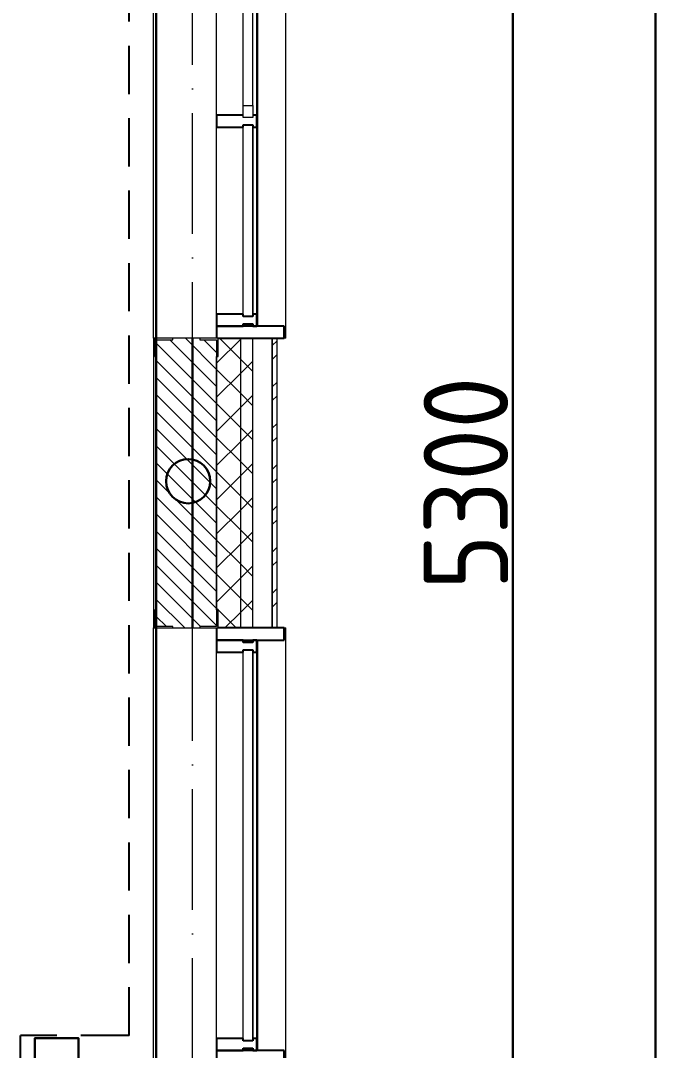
# Model space of a CAD drawing. Header units: millimetres. Extents: x -213536 to 1564669, y -45299 to 942238.
# Drawn here: x 455780 to 458409, y 444835 to 449102 of the extents above; entities that cross this region are included whole.
import ezdxf

# ---------------------------------------------------------------- set-up
doc = ezdxf.new("R2010")
doc.units = ezdxf.units.MM
for name, pattern in [('50_200_ШТРИХ_1Т_ш5_п1_п1_', [700, 500, -100, 0, -100]), ('Штрих короткий', [300, 150, -150]), ('Штриховая _2 мм - 1 мм_', [300, 200, -100])]:
    doc.linetypes.add(name, pattern=pattern)
for name, color, linetype, lineweight in [('0-1', 7, 'Continuous', 5), ('0-2', 7, 'Continuous', 9), ('2.1) ПГП окна 2.8 м', 5, 'Continuous', 30), ('3) ЖБ 4м', 3, 'Continuous', 30), ('3.1) ЖБ окна 1.2 м', 102, 'Continuous', 30), ('4) Метл уголки', 6, 'Continuous', 30), ('5) Швы', 2, 'Continuous', 30), ('Импосты витража', 7, 'Continuous', 9), ('Импосты витража-1', 7, 'Continuous', 25), ('Каркас_Импост', 7, 'Continuous', 13), ('Обобщенные модели', 7, 'Continuous', 9), ('Общие ребра', 7, 'Continuous', 9), ('Окна', 7, 'Continuous', 9), ('Оси-2', 7, '50_200_ШТРИХ_1Т_ш5_п1_п1_', 9), ('Остекление-1', 7, 'Continuous', 9), ('Перемычка-1', 7, 'Штрих короткий', 9), ('Размеры', 7, 'Continuous', 15), ('Стены', 7, 'Continuous', 9), ('Стены-1', 7, 'Continuous', 13), ('Штриховка разреза-1', 7, 'Continuous', 9)]:
    doc.layers.add(name, color=color, linetype=linetype, lineweight=lineweight)
doc.layers.add('Каркас_Импост-2', color=7, linetype='Continuous', lineweight=9, true_color=0xaaaaaa)
doc.layers.add('СТ-1_1', color=7, linetype='Штриховая _2 мм - 1 мм_', lineweight=90, true_color=0x888888)
doc.layers.get('0-2').off()
doc.styles.add('СПДС', font='isocpeur.ttf', dxfattribs={"width": 0.9})
doc.dimstyles.new('Размера А3', dxfattribs={"dimtxt": 200, "dimasz": 100, "dimexe": 70, "dimexo": 100, "dimgap": 20, "dimtad": 1, "dimdec": 0, "dimrnd": 10, "dimzin": 0, "dimdsep": 46, "dimtxsty": 'СПДС', "dimblk": 'ARROWHEAD_6', "dimcen": 1, "dimclrd": 256, "dimclre": 256, "dimclrt": 256, "dimazin": 0, "dimtfac": 1, "dimtdec": 0, "dimtmove": 2, "dimatfit": 3, "dimfxl": 1, "dimtolj": 1, "dimtzin": 0, "dimarcsym": 0})
pattern_1 = [(45, (0, 0), (-70.71068, 70.71068), []), (135, (0, 0), (-70.71068, -70.71068), [])]

# ---------------------------------------------------------------- blocks, each defined once
blk = doc.blocks.new('ARROWHEAD_6')
at = {"color": 0, "linetype": 'Continuous'}
for p, q in [((-0.5, -0.5), (0.5, 0.5)), ((0, 0), (-1, 0))]:
    blk.add_line(p, q, dxfattribs=at)
blk = doc.blocks.new('*D4704')
at = {"layer": 'Defpoints', "color": 0, "transparency": 16777216}
for p in [(457713, 449835.4), (457819.1, 449835.4), (457713, 444535.4)]:
    blk.add_point(p, dxfattribs=at)
at = {"layer": 'Размеры', "lineweight": -2, "transparency": 16777216}
for p, q in [((457813, 449835.4), (457889.1, 449835.4)), ((457819.1, 444635.4), (457819.1, 449735.4)), ((457813, 444535.4), (457889.1, 444535.4))]:
    blk.add_line(p, q, dxfattribs=at)
at = {"layer": 'Размеры', "lineweight": -2, "transparency": 16777216, "xscale": 100, "yscale": 100, "zscale": 100}
for p, rotation in [((457819.1, 449835.4), 90), ((457819.1, 444535.4), 270)]:
    blk.add_blockref('ARROWHEAD_6', p, dxfattribs=dict(at, rotation=rotation))
at = {"layer": 'Размеры', "transparency": 16777216, "insert": (457624.1, 447185.4), "char_height": 350, "width": 2.488, "attachment_point": 5, "rotation": 90, "style": 'СПДС'}
blk.add_mtext('\\A1;5300', dxfattribs=at)
blk = doc.blocks.new('*D4710')
at = {"layer": 'Defpoints', "color": 0, "transparency": 16777216}
for p in [(458515.3, 474685.4), (458409.2, 441235.4), (458515.3, 441235.4)]:
    blk.add_point(p, dxfattribs=at)
at = {"layer": 'Размеры', "lineweight": -2, "transparency": 16777216}
for p, q in [((458415.3, 474685.4), (458339.2, 474685.4)), ((458409.2, 474585.4), (458409.2, 441335.4)), ((458415.3, 441235.4), (458339.2, 441235.4))]:
    blk.add_line(p, q, dxfattribs=at)
at = {"layer": 'Размеры', "lineweight": -2, "transparency": 16777216, "xscale": 100, "yscale": 100, "zscale": 100}
for p, rotation in [((458409.2, 474685.4), 90), ((458409.2, 441235.4), 270)]:
    blk.add_blockref('ARROWHEAD_6', p, dxfattribs=dict(at, rotation=rotation))
at = {"layer": 'Размеры', "transparency": 16777216, "insert": (458214.2, 457960.4), "char_height": 350, "width": 3.186, "attachment_point": 5, "rotation": 90, "style": 'СПДС'}
blk.add_mtext('\\A1;33450', dxfattribs=at)
blk = doc.blocks.new('Проем_Дверь_Прямоугольный - 1800х2700h_оконные проемы-25805030-АИ2_03_План отделки стен 3-го этажа _Часть 2_')
at = {"layer": 'Перемычка-1'}
for p, q in [((900, 125), (-900, 125)), ((900, -125), (-900, -125))]:
    blk.add_line(p, q, dxfattribs=at)
blk = doc.blocks.new('PNS_Панель прямоугольная1 - Нр_Стекло - 40мм-25293744-АИ2_03_План отделки стен 3-го этажа _Часть 2_')
at = {"layer": 'Остекление-1'}
for p, q in [((-800, 40), (800, 40)), ((-810, 0), (810, 0)), ((800, 0), (-800, 0))]:
    blk.add_line(p, q, dxfattribs=at)
blk = doc.blocks.new('Прямоугольный импост - Импост структурный с накладкой - 150мм-25651488-АИ2_03_План отделки стен 3-го этажа _Часть 2_')
at = {"layer": 'Импосты витража'}
for p, q in [((41650, -100), (43250, -100)), ((41650, -267), (43250, -267))]:
    blk.add_line(p, q, dxfattribs=at)
blk = doc.blocks.new('Прямоугольный импост - Импост структурный с накладкой - 150мм-25651501-АИ2_03_План отделки стен 3-го этажа _Часть 2_')
at = {"layer": 'Импосты витража-1'}
for p, q in [((-25, 0), (-25, 17)), ((-25, 17), (25, 17)), ((-15, 0), (-25, 0)), ((-15, -40), (-15, 0)), ((25, 0), (15, 0)), ((15, 0), (15, -40)), ((25, 17), (25, 0)), ((-25, -150), (-25, -40)), ((-25, -40), (-15, -40)), ((15, -40), (25, -40)), ((25, -40), (25, -150)), ((25, -150), (-25, -150))]:
    blk.add_line(p, q, dxfattribs=at)
blk = doc.blocks.new('Прямоугольный импост - Откос НВФ_50х280 мм-25995271-АИ2_03_План отделки стен 3-го этажа _Часть 2_')
at = {"layer": 'Импосты витража-1'}
for p, q in [((-50, 130), (0, 130)), ((-50, -150), (-50, 130)), ((0, 130), (0, -144)), ((0, -150), (-50, -150))]:
    blk.add_line(p, q, dxfattribs=at)
blk = doc.blocks.new('Прямоугольный импост - Откос НВФ_50х280 мм-V168-АИ2_03_План отделки стен 3-го этажа _Часть 2_')
at = {"layer": 'Импосты витража-1'}
for p, q in [((0, 130), (-50, 130)), ((-50, 130), (-50, -150)), ((0, -150), (0, 130)), ((-50, -150), (0, -150))]:
    blk.add_line(p, q, dxfattribs=at)
blk = doc.blocks.new('PNS_Панель прямоугольная2 - Нр_Стекло - 40мм-26243474-АИ2_03_План отделки стен 3-го этажа _Часть 2_')
at = {"layer": 'Каркас_Импост'}
for p, q in [((-397.5, 0), (-397.5, 40)), ((-397.5, 40), (-347.5, 40)), ((-347.5, 40), (-347.5, 0)), ((397.5, 40), (347.5, 40)), ((347.5, 40), (347.5, 0)), ((397.5, 0), (397.5, 40)), ((-347.5, 0), (-397.5, 0)), ((347.5, 0), (397.5, 0))]:
    blk.add_line(p, q, dxfattribs=at)
at = {"layer": 'Каркас_Импост-2'}
for p, q in [((-347.5, 40), (347.5, 40)), ((-347.5, 0), (347.5, 0))]:
    blk.add_line(p, q, dxfattribs=at)
blk = doc.blocks.new('Прямоугольный импост - Импост структурный с накладкой - 150мм-25647633-АИ2_03_План отделки стен 3-го этажа _Часть 2_')
at = {"layer": 'Импосты витража-1'}
for p, q in [((-25, 0), (-25, 17)), ((-25, 17), (25, 17)), ((-15, 0), (-25, 0)), ((-15, -40), (-15, 0)), ((25, 17), (25, 0)), ((-25, -150), (-25, -40)), ((-25, -40), (-15, -40)), ((25, -40), (25, -150)), ((25, -150), (-25, -150))]:
    blk.add_line(p, q, dxfattribs=at)
blk = doc.blocks.new('Прямоугольный импост - Импост структурный с накладкой - 150мм-25647642-АИ2_03_План отделки стен 3-го этажа _Часть 2_')
at = {"layer": 'Импосты витража'}
for p, q in [((27275, -100), (28050, -100)), ((27275, -267), (28050, -267))]:
    blk.add_line(p, q, dxfattribs=at)
blk = doc.blocks.new('PNS_Панель прямоугольная1 - Нр_Стекло - 40мм-25259299-АИ2_03_План отделки стен 3-го этажа _Часть 2_')
at = {"layer": 'Остекление-1'}
for p, q in [((-387.5, 40), (387.5, 40)), ((-397.5, 0), (397.5, 0)), ((387.5, 0), (-387.5, 0))]:
    blk.add_line(p, q, dxfattribs=at)
blk = doc.blocks.new('Прямоугольный импост - Импост структурный с накладкой - 150мм-25647644-АИ2_03_План отделки стен 3-го этажа _Часть 2_')
at = {"layer": 'Импосты витража-1'}
for p, q in [((-25, 0), (-25, 17)), ((-25, 17), (25, 17)), ((-15, 0), (-25, 0)), ((-15, -40), (-15, 0)), ((25, 0), (15, 0)), ((15, 0), (15, -40)), ((25, 17), (25, 0)), ((-25, -150), (-25, -40)), ((-25, -40), (-15, -40)), ((15, -40), (25, -40)), ((25, -40), (25, -150)), ((25, -150), (-25, -150))]:
    blk.add_line(p, q, dxfattribs=at)
blk = doc.blocks.new('Прямоугольный импост - Откос НВФ_50х280 мм-25993838-АИ2_03_План отделки стен 3-го этажа _Часть 2_')
at = {"layer": 'Импосты витража-1'}
for p, q in [((0, 130), (-50, 130)), ((-50, 130), (-50, -150)), ((0, -144), (0, 130)), ((-50, -150), (0, -150))]:
    blk.add_line(p, q, dxfattribs=at)
blk = doc.blocks.new('Фахверк_СКБ_Уголок - 250_2700-27497298-АИ2_03_План отделки стен 3-го этажа _Часть 2_')
at = {"layer": 'Обобщенные модели'}
for p, q in [((200, 181), (125, 181)), ((125, 181), (125, 106)), ((131, 106), (131, 175)), ((131, 175), (200, 175)), ((200, 175), (200, 181)), ((125, 106), (131, 106)), ((131, -6), (125, -6)), ((125, -6), (125, -81)), ((131, -75), (131, -6)), ((125, -81), (200, -81)), ((200, -75), (131, -75)), ((200, -81), (200, -75))]:
    blk.add_line(p, q, dxfattribs=at)
blk = doc.blocks.new('Отлив_СКБ - Отлив витража_120_НВФ-31885687-АИ2_03_План отделки стен 3-го этажа _Часть 2_')
at = {"layer": 'Окна'}
for p, q in [((1750, -2), (50, -2)), ((0, -120), (0, -113)), ((0, -120), (1800, -120)), ((1800, -113), (1800, -120))]:
    blk.add_line(p, q, dxfattribs=at)
blk = doc.blocks.new('0125-Р-ОО-Ш2-АР-о_23_10_2024_rvt-1-АИ2_03_План отделки стен 3-го этажа _Часть 2_')
at = {"layer": 'Штриховка разреза-1'}
h = blk.add_hatch(dxfattribs=at)
h.set_pattern_fill('FP_81', color=256, style=0, pattern_type=2)
h.set_pattern_definition(pattern_1)
h.paths.add_polyline_path([(26000, 11350), (26000, 13550), (25906, 13550), (25906, 13475), (25900, 13475), (25900, 11350)], flags=0)
h.paths.add_polyline_path([(26000, 15350), (26000, 16550), (25906, 16550), (25906, 16475), (25900, 16475), (25900, 15425), (25906, 15425), (25906, 15350)], flags=0)
h.paths.add_polyline_path([(26000, 18350), (26000, 19550), (25900, 19550), (25900, 18425), (25906, 18425), (25906, 18350)], flags=0)
h.paths.add_polyline_path([(26000, 21350), (26000, 22550), (25906, 22550), (25906, 22475), (25900, 22475), (25900, 21425), (25906, 21425), (25906, 21350)], flags=0)
h.paths.add_polyline_path([(25900, 24350), (26000, 24350), (26000, 25550), (25906, 25550), (25906, 25475), (25900, 25475), (25900, 24850)], flags=0)
h.paths.add_polyline_path([(26000, 27350), (26000, 28550), (25900, 28550), (25900, 27425), (25906, 27425), (25906, 27350)], flags=0)
h.paths.add_polyline_path([(26000, 30350), (26000, 31550), (25906, 31550), (25906, 31475), (25900, 31475), (25900, 30425), (25906, 30425), (25906, 30350)], flags=0)
h.paths.add_polyline_path([(26000, 33350), (26000, 34550), (25900, 34550), (25900, 33425), (25906, 33425), (25906, 33350)], flags=0)
h.paths.add_polyline_path([(25906, 36350), (26000, 36350), (26000, 37550), (25906, 37550), (25906, 37475), (25900, 37475), (25900, 36425), (25906, 36425), (25906, 36356)], flags=0)
h.paths.add_polyline_path([(26000, 39350), (26000, 40550), (25900, 40550), (25900, 39425), (25906, 39425), (25906, 39350)], flags=0)
h.paths.add_polyline_path([(26000, 42350), (26000, 43600), (25906, 43600), (25906, 43525), (25900, 43525), (25900, 42425), (25906, 42425), (25906, 42350)], flags=0)
h.paths.add_polyline_path([(26000, 45400), (26000, 49550), (25900, 49550), (25900, 45400)], flags=0)
h = blk.add_hatch(dxfattribs=at)
h.set_pattern_fill('FP_81', color=256, style=0, pattern_type=2)
h.set_pattern_definition(pattern_1)
h.paths.add_polyline_path([(26050, 11350), (26050, 13550), (26000, 13550), (26000, 11350)], flags=0)
h.paths.add_polyline_path([(26000, 15350), (26050, 15350), (26050, 16550), (26000, 16550), (26000, 16189.5)], flags=0)
h.paths.add_polyline_path([(26050, 18350), (26050, 19550), (26000, 19550), (26000, 18350)], flags=0)
h.paths.add_polyline_path([(26050, 21350), (26050, 22550), (26000, 22550), (26000, 21350)], flags=0)
h.paths.add_polyline_path([(26000, 24350), (26050, 24350), (26050, 25550), (26000, 25550), (26000, 25430.1)], flags=0)
h.paths.add_polyline_path([(26050, 27350), (26050, 28550), (26000, 28550), (26000, 27350)], flags=0)
h.paths.add_polyline_path([(26050, 30350), (26050, 31550), (26000, 31550), (26000, 30350)], flags=0)
h.paths.add_polyline_path([(26050, 33350), (26050, 34550), (26000, 34550), (26000, 33350)], flags=0)
h.paths.add_polyline_path([(26000, 36350), (26050, 36350), (26050, 37550), (26000, 37550), (26000, 36518.8)], flags=0)
h.paths.add_polyline_path([(26050, 39350), (26050, 40550), (26000, 40550), (26000, 39350)], flags=0)
h.paths.add_polyline_path([(26050, 42350), (26050, 43600), (26000, 43600), (26000, 42350)], flags=0)
h.paths.add_polyline_path([(26000, 45400), (26050, 45400), (26050, 49550), (26000, 49550), (26000, 45759.4)], flags=0)
h = blk.add_hatch(dxfattribs=at)
h.set_pattern_fill('FP_80', color=256, style=0, pattern_type=2)
h.set_pattern_definition([(45, (0, 0), (-85.5366, 85.5366), []), (45, (57.02, 0), (-85.5366, 85.5366), [])])
h.paths.add_polyline_path([(26150, 11540), (26150, 13550), (26130, 13550), (26130, 11540)], flags=0)
h.paths.add_polyline_path([(26130, 15350), (26150, 15350), (26150, 16550), (26130, 16550), (26130, 16189.5)], flags=0)
h.paths.add_polyline_path([(26150, 18350), (26150, 19550), (26130, 19550), (26130, 18350)], flags=0)
h.paths.add_polyline_path([(26150, 21350), (26150, 22550), (26130, 22550), (26130, 21350)], flags=0)
h.paths.add_polyline_path([(26150, 24350), (26150, 25550), (26130, 25550), (26130, 24350)], flags=0)
h.paths.add_polyline_path([(26150, 27350), (26150, 28550), (26130, 28550), (26130, 27350)], flags=0)
h.paths.add_polyline_path([(26150, 30350), (26150, 31550), (26130, 31550), (26130, 30350)], flags=0)
h.paths.add_polyline_path([(26130, 33350), (26150, 33350), (26150, 34550), (26130, 34550), (26130, 33746.6)], flags=0)
h.paths.add_polyline_path([(26150, 36350), (26150, 37550), (26130, 37550), (26130, 36350)], flags=0)
h.paths.add_polyline_path([(26150, 39350), (26150, 40550), (26130, 40550), (26130, 39350)], flags=0)
h.paths.add_polyline_path([(26130, 42350), (26150, 42350), (26150, 43370), (26130, 43370), (26130, 42987.2)], flags=0)
h = blk.add_hatch(dxfattribs=at)
h.set_pattern_fill('FP_1', color=256, style=0, pattern_type=2)
h.set_pattern_definition([(135, (0, 0), (-35.35534, -35.35534), [])])
h.paths.add_polyline_path([(25719, 21350), (25831, 21350), (25831, 21356), (25900, 21356), (25900, 22544), (25831, 22544), (25831, 22550), (25719, 22550), (25719, 22544), (25650, 22544), (25650, 21356), (25719, 21356)], flags=0)
at = {"layer": 'Общие ребра'}
for p, q in [((26000, 21350), (26000, 22550)), ((26050, 21350), (26050, 22550)), ((25900, 22475), (25900, 21425)), ((25900, 21425), (25900, 22475))]:
    blk.add_line(p, q, dxfattribs=at)
at = {"layer": 'Стены'}
for p, q in [((25650, 22550), (25650, 24338)), ((25650, 19550), (25650, 21350))]:
    blk.add_line(p, q, dxfattribs=at)
at = {"layer": 'Стены-1'}
for p, q in [((25831, 22550), (25719, 22550)), ((26130, 22550), (25906, 22550)), ((26130, 21350), (26130, 22550)), ((26130, 22550), (26130, 21350)), ((26150, 22550), (26130, 22550)), ((26150, 21350), (26150, 22550)), ((25650, 22475), (25650, 21425)), ((25719, 21350), (25831, 21350)), ((25906, 21350), (26130, 21350)), ((26130, 21350), (26150, 21350))]:
    blk.add_line(p, q, dxfattribs=at)
at = {"layer": '0-2'}
for name, p, rotation in [('Проем_Дверь_Прямоугольный - 1800х2700h_оконные проемы-25805030-АИ2_03_План отделки стен 3-го этажа _Часть 2_', (25775, 23450), 269.9999999999999), ('Отлив_СКБ - Отлив витража_120_НВФ-31885687-АИ2_03_План отделки стен 3-го этажа _Часть 2_', (26067, 22550), 89.99999999999932), ('Прямоугольный импост - Импост структурный с накладкой - 150мм-25647642-АИ2_03_План отделки стен 3-го этажа _Часть 2_', (25800, -3800), 89.99999999999999), ('PNS_Панель прямоугольная2 - Нр_Стекло - 40мм-26243474-АИ2_03_План отделки стен 3-го этажа _Часть 2_', (26050, 23862.5), 89.99999999999753), ('Прямоугольный импост - Импост структурный с накладкой - 150мм-25647642-АИ2_03_План отделки стен 3-го этажа _Часть 2_', (25800, -4625), 89.99999999999999), ('PNS_Панель прямоугольная1 - Нр_Стекло - 40мм-25259299-АИ2_03_План отделки стен 3-го этажа _Часть 2_', (26050, 23037.5), 89.99999999999753), ('Прямоугольный импост - Откос НВФ_50х280 мм-25993838-АИ2_03_План отделки стен 3-го этажа _Часть 2_', (26050, 22550), 269.9999999999975), ('Фахверк_СКБ_Уголок - 250_2700-27497298-АИ2_03_План отделки стен 3-го этажа _Часть 2_', (25725, 22675), 269.9999999999999), ('Фахверк_СКБ_Уголок - 250_2700-27497298-АИ2_03_План отделки стен 3-го этажа _Часть 2_', (25825, 21225), 89.99999999999991), ('Проем_Дверь_Прямоугольный - 1800х2700h_оконные проемы-25805030-АИ2_03_План отделки стен 3-го этажа _Часть 2_', (25775, 20450), 269.9999999999999), ('Отлив_СКБ - Отлив витража_120_НВФ-31885687-АИ2_03_План отделки стен 3-го этажа _Часть 2_', (26067, 19550), 89.99999999999932), ('Прямоугольный импост - Импост структурный с накладкой - 150мм-25651488-АИ2_03_План отделки стен 3-го этажа _Часть 2_', (25800, -22000), 89.99999999999986), ('PNS_Панель прямоугольная1 - Нр_Стекло - 40мм-25293744-АИ2_03_План отделки стен 3-го этажа _Часть 2_', (26050, 20450), 89.99999999999899), ('Прямоугольный импост - Откос НВФ_50х280 мм-V168-АИ2_03_План отделки стен 3-го этажа _Часть 2_', (26050, 19550), 269.999999999999)]:
    blk.add_blockref(name, p, dxfattribs=dict(at, rotation=rotation))
at = {"layer": '0-2', "extrusion": (0, 0, -1)}
for name, p, rotation in [('Прямоугольный импост - Импост структурный с накладкой - 150мм-25647633-АИ2_03_План отделки стен 3-го этажа _Часть 2_', (-26050, 23450), 90.00000000000249), ('Прямоугольный импост - Импост структурный с накладкой - 150мм-25647644-АИ2_03_План отделки стен 3-го этажа _Часть 2_', (-26050, 22625), 90.00000000000249), ('Прямоугольный импост - Откос НВФ_50х280 мм-25995271-АИ2_03_План отделки стен 3-го этажа _Часть 2_', (-26050, 21350), 90.00000000000101), ('Прямоугольный импост - Импост структурный с накладкой - 150мм-25651501-АИ2_03_План отделки стен 3-го этажа _Часть 2_', (-26050, 21275), 90.00000000000101), ('Прямоугольный импост - Импост структурный с накладкой - 150мм-25651501-АИ2_03_План отделки стен 3-го этажа _Часть 2_', (-26050, 19625), 90.00000000000101)]:
    blk.add_blockref(name, p, dxfattribs=dict(at, rotation=rotation))
blk = doc.blocks.new('3этНиз')
at = {"layer": 'СТ-1_1', "lineweight": 25}
for p, q in [((456230.1, 444897.4), (456230.1, 449473.4)), ((455780.1, 444185.4), (455780.1, 444897.4)), ((456230.1, 444897.4), (455780.1, 444897.4))]:
    blk.add_line(p, q, dxfattribs=at)
at = {"layer": 'Стены'}
for p, q in [((456330.1, 447785.4), (456330.1, 449573.4)), ((456342.1, 449573.4), (456342.1, 447785.4)), ((456330.1, 444785.4), (456330.1, 446585.4)), ((456342.1, 446585.4), (456342.1, 444785.4))]:
    blk.add_line(p, q, dxfattribs=at)
at = {"layer": 'Стены-1'}
for p, q in [((456336.1, 447785.4), (456330.1, 447785.4)), ((456330.1, 447785.4), (456330.1, 446585.4)), ((456342.1, 446660.4), (456342.1, 447710.4)), ((456330.1, 446585.4), (456336.1, 446585.4))]:
    blk.add_line(p, q, dxfattribs=at)
at = {"layer": '0-1'}
blk.add_blockref('0125-Р-ОО-Ш2-АР-о_23_10_2024_rvt-1-АИ2_03_План отделки стен 3-го этажа _Часть 2_', (430692.1, 425235.4), dxfattribs=at)
blk = doc.blocks.new('Ось 3 этаж')
at = {"layer": 'Оси-2'}
blk.add_line((456492.1, 423014.8), (456492.1, 477896.8), dxfattribs=at)
at = {"layer": 'Размеры'}
for base, p1, p2, picture, middle in [((458409.2, 441235.4), (458515.3, 474685.4), (458515.3, 441235.4), '*D4710', (458214.2, 457960.4)), ((457819.1, 449835.4), (457713, 444535.4), (457713, 449835.4), '*D4704', (457624.1, 447185.4))]:
    dim = blk.add_linear_dim(base=base, p1=p1, p2=p2, angle=90, dimstyle='Размера А3', override={"dimtxt": 350}, dxfattribs=at)
    dim.commit()
    dim.dimension.update_dxf_attribs({"geometry": picture, "text_midpoint": middle})

msp = doc.modelspace()

# ---------------------------------------------------------------- linework, layer by layer
at = {"layer": '2.1) ПГП окна 2.8 м'}
msp.add_lwpolyline([(456492.1, 446585.4), (456492.1, 447785.4)], dxfattribs=at)
at = {"layer": '3.1) ЖБ окна 1.2 м'}
msp.add_lwpolyline([(456342.1, 444785.4), (456342.1, 449585.4)], dxfattribs=at)
at = {"layer": '4) Метл уголки'}
msp.add_lwpolyline([(455838.9, 444721.2), (456020.2, 444721.2), (456020.2, 444886), (455838.9, 444886)], close=True, dxfattribs=at)
at = {"layer": '5) Швы'}
msp.add_circle((456474.2, 447193.3), 91.6, dxfattribs=at)

# ---------------------------------------------------------------- block references
at = {"color": 5, "lineweight": 30}
msp.add_blockref('Ось 3 этаж', (0, 0), dxfattribs=at)
at = {"layer": '3) ЖБ 4м'}
msp.add_blockref('3этНиз', (0, 0), dxfattribs=at)

doc.saveas('drawing.dxf')
